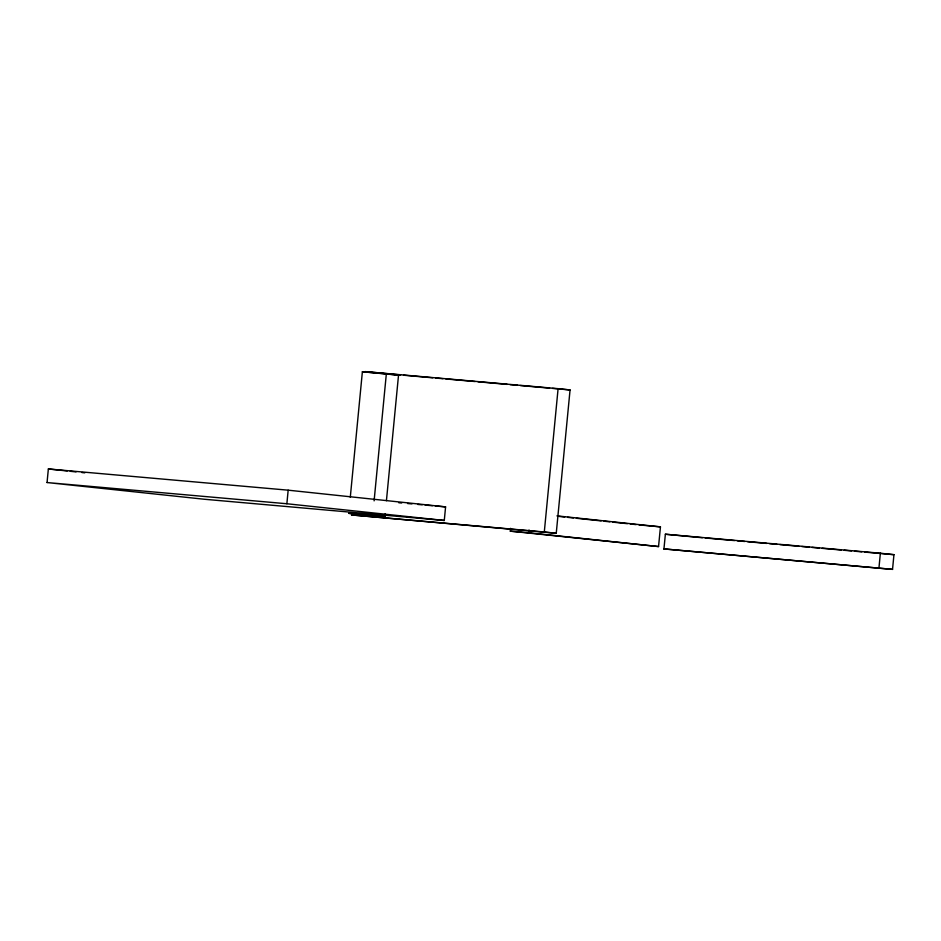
<?xml version="1.0" encoding="UTF-8"?>
<svg xmlns="http://www.w3.org/2000/svg" width="941" height="941" viewBox="0 0 941 941"><rect width="100%" height="100%" fill="white"/><g stroke="black" fill="none" stroke-linecap="round" stroke-linejoin="round"><path stroke-width="1.41" d="M47.05 482.545L48.356 468.971L288.169 490.179L445.587 506.881L444.281 520.467L204.468 499.259L47.05 482.545L286.864 503.753L444.281 520.467M286.864 503.753L288.169 490.179M350.287 497.283L362.379 371.754L386.339 373.871L398.525 375.165L386.433 500.694M374.106 500.859L386.339 373.871M384.893 516.75L348.746 513.339L384.893 516.75L385.175 513.833M556.943 515.88L660.453 526.866L658.547 546.568L510.304 531.159L510.575 528.336M658.547 546.568L528.807 532.794L529.077 529.971M558.095 388.668L570.058 389.939L556.249 533.265L544.298 531.994L558.095 388.668L365.249 371.624L400.584 374.953M663.946 548.921L665.369 534.229L880.364 553.237L893.95 554.684L892.538 569.376L663.946 548.921L892.538 569.376M878.953 567.941L880.364 553.237M403.501 375.212L432.719 377.8M435.648 378.059L442.952 378.705M445.869 378.964L475.087 381.54M478.016 381.799L507.234 384.387M510.151 384.646L517.456 385.292M520.385 385.551L549.603 388.139M552.52 388.398L570.058 389.939M398.525 375.165L362.379 371.754M398.796 502.753L401.725 503.012M407.571 503.529L411.958 503.917M417.804 504.435L422.191 504.823M425.12 505.082L432.425 505.729M435.354 505.987L445.587 506.881M660.453 526.866L639.033 524.913M702.351 537.734L665.369 534.229M705.279 537.993L734.521 540.581M737.45 540.84L744.766 541.487M747.695 541.745L766.703 543.428M769.632 543.686L776.937 544.333M779.866 544.592L798.885 546.274M801.803 546.533L809.119 547.18M812.048 547.439L819.352 548.085M822.281 548.344L841.301 550.026M844.218 550.285L851.534 550.932M854.463 551.191L861.768 551.838M864.697 552.096L893.95 554.684M544.298 531.994L351.452 514.939L556.249 533.265M510.304 531.159L528.807 532.794M558.848 516.409L564.682 517.021M567.599 517.338L573.434 517.95M576.351 518.268L601.134 520.891M604.051 521.208L609.874 521.82M612.791 522.137L627.376 523.678M630.282 523.984L636.116 524.607M48.356 468.971L67.305 470.982M70.222 471.288L76.056 471.911M81.879 472.535L84.796 472.841"/></g></svg>
